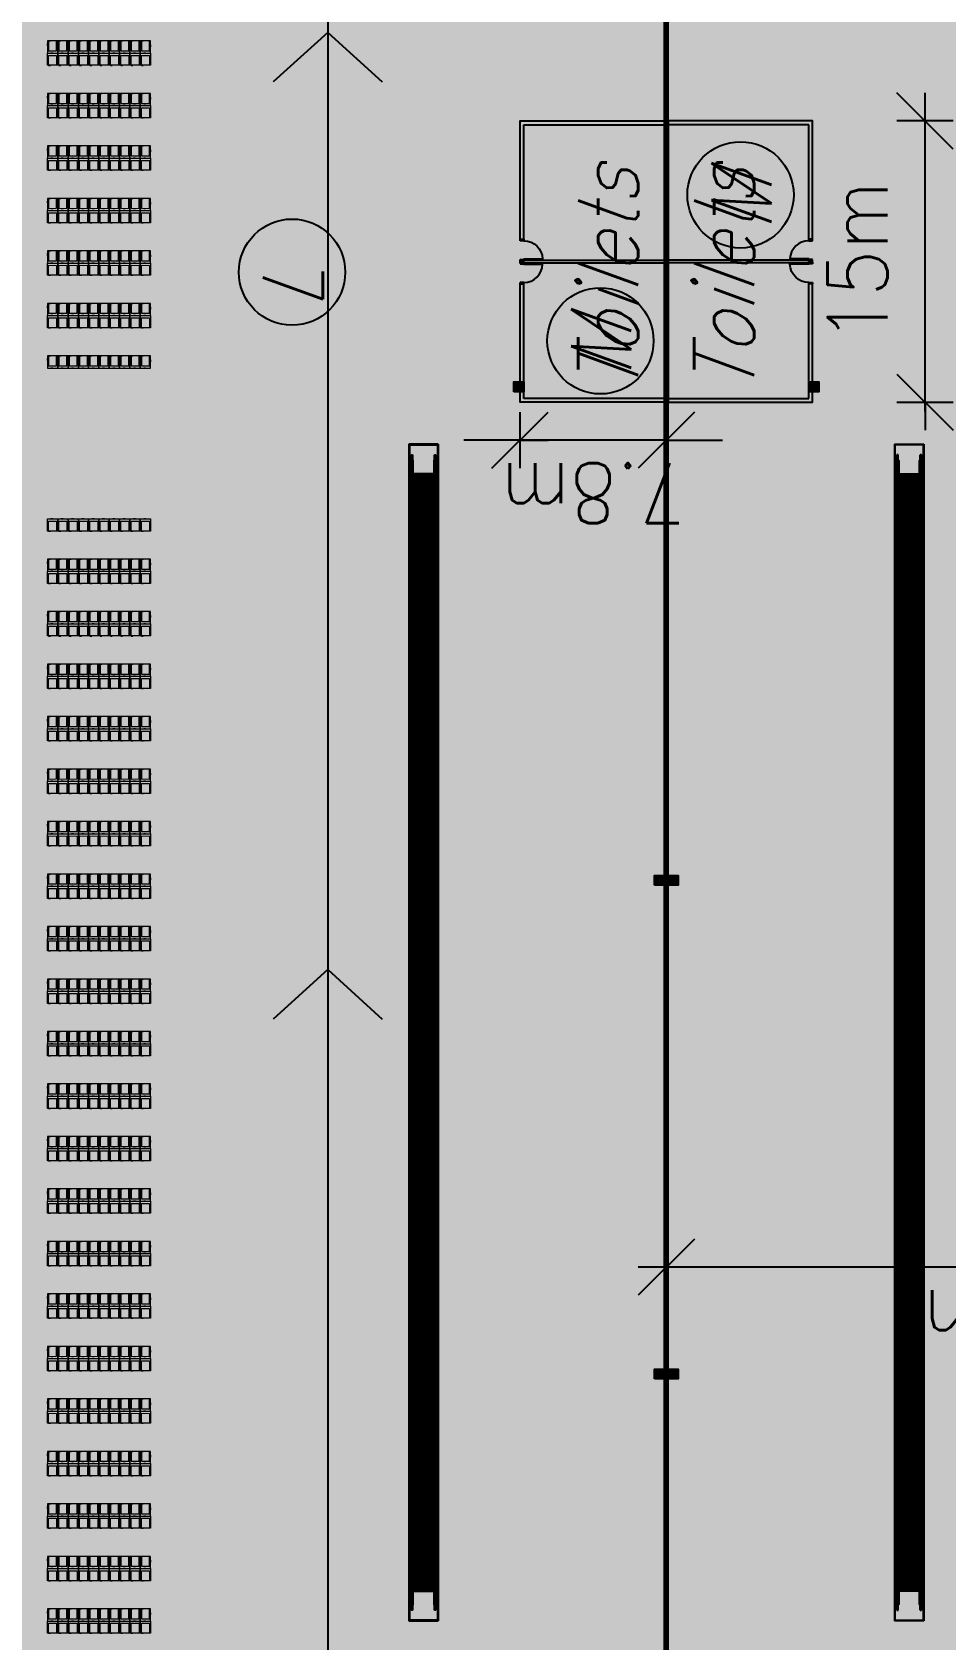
# Model space of a CAD drawing. Header units: millimetres. Extents: x -1 to 12300, y -1929 to 2470.
# Drawn here: x 7202.6 to 7251.3, y -1119.5 to -1033.8 of the extents above; entities that cross this region are included whole.
import ezdxf

# ---------------------------------------------------------------- set-up
doc = ezdxf.new("R2010")
doc.units = ezdxf.units.MM
doc.linetypes.add('DGN Style 1', pattern=[0.6, 0, -0.6])
doc.layers.get('0').update_dxf_attribs({"color": 250})
for name, color, linetype in [('01C', 250, 'Continuous'), ('01cotes', 200, 'Continuous'), ('01TXT', 250, 'Continuous'), ('01TXTINCENDIext', 7, 'Continuous'), ('01TXTmaterial', 31, 'Continuous'), ('_coberta', 7, 'Continuous'), ('espais terminal', 9, 'Continuous'), ('fluxes', 9, 'Continuous')]:
    doc.layers.add(name, color=color, linetype=linetype)
doc.layers.add('_AUXILIAR', color=135, linetype='Continuous', plot=False)
doc.layers.add('TR-AUX-OFICINES', color=9, linetype='Continuous', plot=False)
doc.styles.add('_FERROS', font='romans.shx', dxfattribs={"width": 0.9})
doc.styles.add('_PEGATINES', font='romans.shx', dxfattribs={"width": 0.9, "oblique": 20})
doc.dimstyles.new('_100PS1500', dxfattribs={"dimtxt": 3.2, "dimasz": 3, "dimexe": 0.18, "dimexo": 0.0625, "dimgap": 2, "dimtad": 1, "dimrnd": 0.01, "dimzin": 12, "dimdsep": 46, "dimtxsty": '_FERROS', "dimblk": 'OBLIQUE', "dimcen": 0.09, "dimdle": 0.5, "dimse1": 1, "dimse2": 1, "dimclrt": 7, "dimadec": 0, "dimazin": 0, "dimtfac": 1, "dimtix": 1, "dimtmove": 2, "dimatfit": 3, "dimldrblk": 'OBLIQUE', "dimfxl": 1, "dimtvp": 0.882353, "dimtolj": 1, "dimtzin": 0, "dimarcsym": 0})
pattern_1 = [(90, (18.704966, 37.508332), (-0.01, 6e-19), [])]

# ---------------------------------------------------------------- blocks, each defined once
blk = doc.blocks.new('A$C365033A8')
at = {"linetype": 'Continuous', "lineweight": 0, "flags": 128}
blk.add_lwpolyline([(0.769, 0.167), (0.628, 0.698), (0, 0.532), (0.141, 0)], close=True, dxfattribs=at)
at = {"linetype": 'DGN Style 1', "lineweight": 0, "flags": 128}
blk.add_lwpolyline([(0.644, 0.64), (0.754, 0.225), (0.769, 0.167), (0.141, 0), (0, 0.532), (0.628, 0.698)], close=True, dxfattribs=at)
at = {"linetype": 'Continuous', "lineweight": 0, "flags": 128}
blk.add_lwpolyline([(0.644, 0.64), (0.131, 0.504), (0.242, 0.089), (0.754, 0.225)], dxfattribs=at)
blk = doc.blocks.new('CADIRES')
at = {"layer": '01C', "xscale": -1, "rotation": 104.8649578604252}
for p in [(0.514, 2.936), (1.064, 2.936), (1.614, 2.936), (2.164, 2.936), (2.714, 2.936), (3.264, 2.936), (3.814, 2.936), (4.364, 2.936), (4.914, 2.936), (5.464, 2.936)]:
    blk.add_blockref('A$C365033A8', p, dxfattribs=at)
at = {"layer": '01C', "rotation": 75.13504216545468}
for p in [(0.514, -0.136), (1.064, -0.136), (1.614, -0.136), (2.164, -0.136), (2.714, -0.136), (3.264, -0.136), (3.814, -0.136), (4.364, -0.136), (4.914, -0.136), (5.464, -0.136)]:
    blk.add_blockref('A$C365033A8', p, dxfattribs=at)
blk = doc.blocks.new('*U29')
at = {"layer": '01C'}
blk.add_blockref('CADIRES', (-2.75, -1.4), dxfattribs=at)
blk = doc.blocks.new('*U30')
at = {"layer": '01C', "color": 0, "linetype": 'ByBlock', "lineweight": -2, "transparency": 16777216}
for p in [(0, 61.6), (0, 58.8), (0, 56), (0, 53.2), (0, 50.4), (0, 47.6), (0, 44.8), (0, 42), (0, 39.2), (0, 36.4), (0, 33.6), (0, 30.8), (0, 28), (0, 25.2), (0, 22.4), (0, 19.6), (0, 16.8), (0, 14), (0, 11.2), (0, 8.4), (0, 5.6), (0, 2.8), (0, 0)]:
    blk.add_blockref('*U29', p, dxfattribs=at)
blk = doc.blocks.new('*U40')
at = {"layer": '01C'}
blk.add_blockref('CADIRES', (-2.75, -1.4), dxfattribs=at)
blk = doc.blocks.new('*U39')
at = {"layer": '01C', "color": 0, "linetype": 'ByBlock', "lineweight": -2, "transparency": 16777216}
for p in [(0, 61.6), (0, 58.8), (0, 56), (0, 53.2), (0, 50.4), (0, 47.6), (0, 44.8), (0, 42), (0, 39.2), (0, 36.4), (0, 33.6), (0, 30.8), (0, 28), (0, 25.2), (0, 22.4), (0, 19.6), (0, 16.8), (0, 14), (0, 11.2), (0, 8.4), (0, 5.6), (0, 2.8), (0, 0)]:
    blk.add_blockref('*U40', p, dxfattribs=at)
blk = doc.blocks.new('CINTA')
at = {"layer": '01C', "linetype": 'Continuous'}
h = blk.add_hatch(dxfattribs=at)
h.set_pattern_fill('USER', color=256, scale=0.01, angle=90, pattern_type=0)
h.set_pattern_definition(pattern_1)
h.paths.add_polyline_path([(0.124, 0.575), (0.124, 62.2), (0.199, 62.2), (0.199, 0.575)])
h = blk.add_hatch(dxfattribs=at)
h.set_pattern_fill('USER', color=256, scale=0.01, angle=90, pattern_type=0)
h.set_pattern_definition(pattern_1)
h.paths.add_polyline_path([(1.366, 0.575), (1.366, 62.2), (1.441, 62.2), (1.441, 0.575)])
h = blk.add_hatch(dxfattribs=at)
h.set_pattern_fill('USER', color=256, scale=0.05, angle=90, pattern_type=0)
h.set_pattern_definition([(90, (28.7643, 81.89081), (-0.05, 3e-18), [])])
h.paths.add_polyline_path([(0.232, 61.197), (0.232, 1.578), (1.332, 1.578), (1.332, 61.197)])
h.paths.add_polyline_path([(0.79, 59.203), (0.792, 59.254), (0.779, 59.265), (0.775, 59.204)], flags=16)
h.paths.add_polyline_path([(0.779, 57.604), (0.79, 57.612), (0.799, 57.611), (0.789, 57.582)], flags=16)
for p, q in [((0, 62.775), (0, 0)), ((0.03, 62.775), (0, 62.775)), ((1.565, 62.775), (0.03, 62.775)), ((0.03, 62.745), (0.03, 0.03)), ((0.03, 62.745), (1.535, 62.745)), ((1.535, 62.745), (1.535, 0.03)), ((1.565, 62.775), (1.565, 0)), ((0.03, 61.867), (0.033, 61.891)), ((0.124, 61.867), (0.03, 61.867)), ((0.124, 62.2), (0.199, 62.2)), ((0.124, 0.575), (0.124, 62.2)), ((0.199, 62.2), (0.199, 0.575)), ((0.232, 61.867), (0.199, 61.867)), ((0.231, 61.886), (0.231, 61.898)), ((0.232, 61.867), (0.231, 61.886)), ((0.232, 61.197), (0.232, 61.867)), ((1.334, 61.898), (1.332, 61.867)), ((1.332, 61.867), (1.332, 61.197)), ((1.366, 61.867), (1.332, 61.867)), ((1.366, 62.2), (1.441, 62.2)), ((1.366, 0.575), (1.366, 62.2)), ((1.441, 0.575), (1.441, 62.2)), ((1.535, 61.867), (1.441, 61.867)), ((1.532, 61.891), (1.535, 61.867)), ((0.03, 61.307), (0.124, 61.307)), ((0.199, 61.307), (0.232, 61.307)), ((1.332, 61.197), (0.232, 61.197)), ((0.232, 57.01), (0.232, 61.197)), ((1.332, 61.307), (1.366, 61.307)), ((1.332, 61.197), (1.332, 56.771)), ((1.535, 61.307), (1.441, 61.307)), ((0.232, 6.004), (0.232, 57.01)), ((1.332, 56.771), (1.332, 5.765)), ((0.232, 1.578), (0.232, 6.004)), ((1.332, 5.765), (1.332, 1.578)), ((0.03, 1.473), (0.124, 1.473)), ((0.033, 0.884), (0.03, 0.908)), ((0.03, 0.908), (0.124, 0.908)), ((0.199, 1.473), (0.232, 1.473)), ((0.199, 0.908), (0.232, 0.908)), ((0.231, 0.89), (0.232, 0.908)), ((0.231, 0.877), (0.231, 0.89)), ((0.232, 1.578), (1.332, 1.578)), ((0.232, 0.908), (0.232, 1.578)), ((1.332, 1.578), (1.332, 0.908)), ((1.366, 1.473), (1.332, 1.473)), ((1.332, 0.908), (1.366, 0.908)), ((1.332, 0.908), (1.334, 0.877)), ((1.441, 1.473), (1.535, 1.473)), ((1.441, 0.908), (1.535, 0.908)), ((1.535, 0.908), (1.532, 0.884)), ((0, 0), (0.03, 0)), ((1.535, 0.03), (0.03, 0.03)), ((0.03, 0), (1.565, 0)), ((0.199, 0.575), (0.124, 0.575)), ((1.441, 0.575), (1.366, 0.575))]:
    blk.add_line(p, q, dxfattribs=at)
for centre, radius, start, end in [((0.051, 61.889), 0.0175, 109.48491, 173.41569), ((0.176, 61.509), 0.417, 97.1878, 108.3507), ((0.108, 61.499), 0.428, 74.96546, 77.65538), ((0.214, 61.895), 0.0175, 8.72672, 73.43825), ((1.351, 61.895), 0.0175, 106.56175, 171.27328), ((1.457, 61.499), 0.428, 102.34462, 105.03454), ((1.389, 61.509), 0.417, 71.6493, 82.8122), ((1.514, 61.889), 0.0175, 6.58431, 70.51509), ((0.051, 0.886), 0.0175, 186.58431, 250.51509), ((0.176, 1.266), 0.417, 251.6493, 262.8122), ((0.108, 1.276), 0.428, 282.34462, 285.03454), ((0.214, 0.88), 0.0175, 286.56175, 351.27328), ((1.351, 0.88), 0.0175, 188.72672, 253.43825), ((1.457, 1.276), 0.428, 254.96546, 257.65538), ((1.389, 1.266), 0.417, 277.1878, 288.3507), ((1.514, 0.886), 0.0175, 289.48491, 353.41569)]:
    blk.add_arc(centre, radius, start, end, dxfattribs=at)
blk = doc.blocks.new('_Oblique')
for p, q in [((0, -0.5), (0, 0.5)), ((0, 0), (0.5, 0))]:
    blk.add_line(p, q)
at = {"layer": '01C', "color": 7, "linetype": 'ByBlock', "lineweight": -2}
blk.add_line((-0.5, -0.5), (0.5, 0.5), dxfattribs=at)
blk = doc.blocks.new('*D95')
at = {"layer": '01cotes', "color": 0, "lineweight": -2, "transparency": 16777216}
blk.add_line((7250.188, -1054.007), (7250.188, -1038.007), dxfattribs=at)
at = {"layer": 'DEFPOINTS', "color": 0, "transparency": 16777216}
for p in [(7250.188, -1038.507), (7250.188, -1038.507), (7250.188, -1053.507)]:
    blk.add_point(p, dxfattribs=at)
at = {"layer": '01cotes', "color": 0, "lineweight": -2, "transparency": 16777216, "xscale": 3, "yscale": 3, "zscale": 3}
for p, rotation in [((7250.188, -1038.507), 90), ((7250.188, -1053.507), 270)]:
    blk.add_blockref('_Oblique', p, dxfattribs=dict(at, rotation=rotation))
at = {"layer": '01cotes', "color": 7, "transparency": 16777216, "insert": (7246.588, -1046.007), "char_height": 3.2, "attachment_point": 5, "rotation": 90, "style": '_FERROS'}
blk.add_mtext('\\A1;15m', dxfattribs=at)
blk = doc.blocks.new('*D96')
at = {"layer": '01cotes', "color": 0, "lineweight": -2, "transparency": 16777216}
for p, q in [((7228.595, -1055.536), (7225.595, -1055.536)), ((7236.39, -1055.536), (7228.595, -1055.536)), ((7236.39, -1055.536), (7239.39, -1055.536))]:
    blk.add_line(p, q, dxfattribs=at)
at = {"layer": 'DEFPOINTS', "color": 0, "transparency": 16777216}
for p in [(7228.595, -1055.536), (7228.595, -1055.536), (7236.39, -1055.536)]:
    blk.add_point(p, dxfattribs=at)
at = {"layer": '01cotes', "color": 0, "lineweight": -2, "transparency": 16777216, "xscale": 3, "yscale": 3, "zscale": 3}
blk.add_blockref('_Oblique', (7228.595, -1055.536), dxfattribs=at)
at = {"layer": '01cotes', "color": 0, "lineweight": -2, "transparency": 16777216, "xscale": 3, "yscale": 3, "zscale": 3, "rotation": 180}
blk.add_blockref('_Oblique', (7236.39, -1055.536), dxfattribs=at)
at = {"layer": '01cotes', "color": 7, "transparency": 16777216, "insert": (7232.493, -1058.36), "char_height": 3.2, "attachment_point": 5, "rotation": 180, "style": '_FERROS'}
blk.add_mtext('\\A1;7.8m', dxfattribs=at)
blk = doc.blocks.new('Porta')
at = {"layer": '01C'}
for p, q in [((0, 1.075), (0, 1)), ((0.2, 1.075), (0, 1.075)), ((0, 1), (0.2, 1)), ((0.2, 1), (0.2, 1.075)), ((0, 0.033), (-1, 0.033)), ((-1, 0.033), (-1, 0)), ((-1, 0), (0, 0)), ((0, 0), (0, 0.033)), ((0, 0), (0, -0.075)), ((0.2, 0), (0, 0)), ((0.2, -0.075), (0.2, 0)), ((0, -0.075), (0.2, -0.075))]:
    blk.add_line(p, q, dxfattribs=at)
blk.add_arc((0, -0.001), 1.001, 90.02186, 178.08082, dxfattribs=at)
blk = doc.blocks.new('A$C3C027024')
at = {"layer": '01C', "xscale": -1, "rotation": 269.9999888699887}
blk.add_blockref('Porta', (0.113, -0.2), dxfattribs=at)
at = {"layer": '01C', "rotation": 89.99998887030172}
blk.add_blockref('Porta', (-0.113, -0.2), dxfattribs=at)
blk = doc.blocks.new('A$C527012DD')
at = {"layer": '01C'}
for p, q in [((0.2, 8.613), (0.2, 14.8)), ((0.2, 14.8), (7.695, 14.8)), ((0.2, 7.425), (0.2, 7.575)), ((0.2, 7.575), (7.695, 7.575)), ((0.2, 7.425), (7.695, 7.425)), ((0.2, 0.2), (0.2, 6.388)), ((7.695, 0.2), (0.2, 0.2))]:
    blk.add_line(p, q, dxfattribs=at)
for points in [[(0, 8.613), (0, 15), (7.895, 15), (7.895, 0), (0, 0), (0, 6.388)], [(0, 7.425), (0, 7.575)]]:
    blk.add_lwpolyline(points, dxfattribs=at)
at = {"layer": '_coberta', "rotation": 90}
blk.add_blockref('A$C3C027024', (0, 7.5), dxfattribs=at)
blk = doc.blocks.new('A$C1FC95221')
at = {"layer": '01C'}
for p, q in [((-7.595, 8.613), (-7.595, 14.8)), ((-7.595, 14.8), (-0.1, 14.8)), ((-7.595, 7.425), (-7.595, 7.575)), ((-7.595, 7.575), (-0.1, 7.575)), ((-7.595, 7.425), (-0.1, 7.425)), ((-7.595, 0.2), (-7.595, 6.388)), ((-0.1, 0.2), (-7.595, 0.2))]:
    blk.add_line(p, q, dxfattribs=at)
for points in [[(-7.795, 8.613), (-7.795, 15), (0.1, 15), (0.1, 0), (-7.795, 0), (-7.795, 6.388)], [(-7.795, 7.425), (-7.795, 7.575)]]:
    blk.add_lwpolyline(points, dxfattribs=at)
at = {"layer": '_coberta', "xscale": -1}
blk.add_blockref('A$C527012DD', (7.795, 0), dxfattribs=at)
at = {"layer": '_coberta', "rotation": 90}
blk.add_blockref('A$C3C027024', (-7.795, 7.5), dxfattribs=at)
at = {"layer": '01TXT', "style": '_PEGATINES', "oblique": 20, "width": 0.9}
for p in [(-1.494, 0.454), (4.694, 0.454)]:
    blk.add_text('Toilets', height=3.2, rotation=90, dxfattribs=at).set_placement(p)
blk = doc.blocks.new('*D211')
at = {"layer": '01cotes', "color": 0, "lineweight": -2, "transparency": 16777216}
blk.add_line((7272.89, -1099.655), (7235.89, -1099.655), dxfattribs=at)
at = {"layer": 'DEFPOINTS', "color": 0, "transparency": 16777216}
for p in [(7236.39, -1099.655), (7236.39, -1099.655), (7272.39, -1099.655)]:
    blk.add_point(p, dxfattribs=at)
at = {"layer": '01cotes', "color": 0, "lineweight": -2, "transparency": 16777216, "xscale": 3, "yscale": 3, "zscale": 3, "rotation": 180}
blk.add_blockref('_Oblique', (7236.39, -1099.655), dxfattribs=at)
at = {"layer": '01cotes', "color": 0, "lineweight": -2, "transparency": 16777216, "xscale": 3, "yscale": 3, "zscale": 3}
blk.add_blockref('_Oblique', (7272.39, -1099.655), dxfattribs=at)
at = {"layer": '01cotes', "color": 7, "transparency": 16777216, "insert": (7254.39, -1102.478), "char_height": 3.2, "attachment_point": 5, "rotation": 180, "style": '_FERROS'}
blk.add_mtext('\\A1;36m', dxfattribs=at)
blk = doc.blocks.new('A$C39DC0D00')
at = {"layer": '01TXTINCENDIext'}
h = blk.add_hatch(color=7, dxfattribs=at)
h.dxf.hatch_style = 1
h.paths.add_polyline_path([(0.527, 0.537), (0, 0.537), (0, 0), (0.527, 0)])
h.paths.add_polyline_path([(0.51, 0.505), (0.51, 0.031, -0.414214), (0.496, 0.017), (0.031, 0.017, -0.414214), (0.017, 0.031), (0.017, 0.505, -0.414214), (0.031, 0.52), (0.496, 0.52, -0.414214)], flags=16)
h.paths.add_polyline_path([(0.355, 0.446), (0.339, 0.444), (0.335, 0.447), (0.331, 0.45), (0.324, 0.449), (0.316, 0.446), (0.311, 0.449), (0.31, 0.452), (0.292, 0.454), (0.275, 0.453), (0.271, 0.452), (0.271, 0.447), (0.268, 0.446), (0.268, 0.442), (0.275, 0.439), (0.277, 0.428), (0.284, 0.418, -0.120407), (0.329, 0.397, -0.22624), (0.334, 0.387), (0.334, 0.051, -0.414214), (0.32, 0.037), (0.207, 0.037, -0.414214), (0.192, 0.051), (0.192, 0.079), (0.169, 0.079), (0.166, 0.082), (0.166, 0.1), (0.172, 0.103), (0.172, 0.112), (0.17, 0.115), (0.17, 0.136), (0.172, 0.137), (0.172, 0.143), (0.167, 0.169), (0.16, 0.187), (0.141, 0.237), (0.128, 0.271), (0.121, 0.29), (0.116, 0.312), (0.112, 0.331), (0.112, 0.352), (0.115, 0.376), (0.118, 0.387), (0.126, 0.402), (0.137, 0.417), (0.148, 0.426), (0.163, 0.435), (0.178, 0.443), (0.197, 0.45), (0.218, 0.456), (0.236, 0.457), (0.248, 0.457), (0.248, 0.464), (0.277, 0.482), (0.308, 0.493), (0.331, 0.499), (0.333, 0.493), (0.324, 0.491), (0.286, 0.472), (0.283, 0.465), (0.293, 0.465), (0.311, 0.463), (0.328, 0.46), (0.348, 0.454), (0.353, 0.449)], flags=0)
h.paths.add_polyline_path([(0.252, 0.444), (0.252, 0.442), (0.249, 0.442), (0.246, 0.439), (0.246, 0.428), (0.238, 0.418, 0.110621), (0.197, 0.397, 0.22624), (0.192, 0.387), (0.192, 0.099), (0.188, 0.099), (0.185, 0.105), (0.185, 0.113), (0.187, 0.115), (0.187, 0.136), (0.185, 0.137), (0.184, 0.153), (0.181, 0.172), (0.172, 0.196), (0.16, 0.226), (0.144, 0.266), (0.131, 0.302), (0.125, 0.328), (0.125, 0.353), (0.127, 0.37), (0.133, 0.388), (0.144, 0.406), (0.162, 0.421), (0.182, 0.432), (0.205, 0.441), (0.219, 0.444)], flags=0)
h = blk.add_hatch(color=10, dxfattribs=at)
h.paths.add_polyline_path([(0.51, 0.505, 0.414214), (0.496, 0.52), (0.031, 0.52, 0.414214), (0.017, 0.505), (0.017, 0.031, 0.414214), (0.031, 0.017), (0.496, 0.017, 0.414214), (0.51, 0.031)])
h.paths.add_polyline_path([(0.116, 0.312), (0.112, 0.331), (0.112, 0.352), (0.115, 0.376), (0.118, 0.387), (0.126, 0.402), (0.137, 0.417), (0.148, 0.426), (0.163, 0.435), (0.178, 0.443), (0.197, 0.45), (0.218, 0.456), (0.236, 0.457), (0.248, 0.457), (0.248, 0.464), (0.277, 0.482), (0.308, 0.493), (0.331, 0.499), (0.333, 0.493), (0.324, 0.491), (0.286, 0.472), (0.283, 0.465), (0.293, 0.465), (0.311, 0.463), (0.328, 0.46), (0.348, 0.454), (0.353, 0.449), (0.355, 0.446), (0.339, 0.444), (0.335, 0.447), (0.331, 0.45), (0.324, 0.449), (0.316, 0.446), (0.311, 0.449), (0.31, 0.452), (0.292, 0.454), (0.275, 0.453), (0.271, 0.452), (0.271, 0.447), (0.268, 0.446), (0.268, 0.442), (0.275, 0.439), (0.277, 0.428), (0.284, 0.418, -0.120407), (0.329, 0.397, -0.22624), (0.334, 0.387), (0.334, 0.051, -0.414214), (0.32, 0.037), (0.207, 0.037, -0.414214), (0.192, 0.051), (0.192, 0.079), (0.169, 0.079), (0.166, 0.082), (0.166, 0.1), (0.172, 0.103), (0.172, 0.112), (0.17, 0.115), (0.17, 0.136), (0.172, 0.137), (0.172, 0.143), (0.167, 0.169), (0.16, 0.187), (0.141, 0.237), (0.128, 0.271), (0.121, 0.29)], flags=16)
h.paths.add_polyline_path([(0.125, 0.328), (0.125, 0.353), (0.127, 0.37), (0.133, 0.388), (0.144, 0.406), (0.162, 0.421), (0.182, 0.432), (0.205, 0.441), (0.219, 0.444), (0.252, 0.444), (0.252, 0.442), (0.249, 0.442), (0.246, 0.439), (0.246, 0.428), (0.238, 0.418, 0.110621), (0.197, 0.397, 0.22624), (0.192, 0.387), (0.192, 0.099), (0.188, 0.099), (0.185, 0.105), (0.185, 0.113), (0.187, 0.115), (0.187, 0.136), (0.185, 0.137), (0.184, 0.153), (0.181, 0.172), (0.172, 0.196), (0.16, 0.226), (0.144, 0.266), (0.131, 0.302)], flags=0)
h.paths.add_polyline_path([(0.192, 0.387, -0.22624), (0.197, 0.397, -0.110621), (0.238, 0.418), (0.246, 0.428), (0.246, 0.439), (0.249, 0.442), (0.252, 0.442), (0.252, 0.444), (0.219, 0.444), (0.205, 0.441), (0.182, 0.432), (0.162, 0.421), (0.144, 0.406), (0.133, 0.388), (0.127, 0.37), (0.125, 0.353), (0.125, 0.328), (0.131, 0.302), (0.144, 0.266), (0.16, 0.226), (0.172, 0.196), (0.181, 0.172), (0.184, 0.153), (0.185, 0.137), (0.187, 0.136), (0.187, 0.115), (0.185, 0.113), (0.185, 0.105), (0.188, 0.099), (0.192, 0.099)], flags=0)
h = blk.add_hatch(color=255, dxfattribs=at)
h.paths.add_polyline_path([(0.334, 0.387, 0.22624), (0.329, 0.397, 0.120407), (0.284, 0.418), (0.277, 0.428), (0.275, 0.439), (0.268, 0.442), (0.268, 0.446), (0.271, 0.447), (0.271, 0.452), (0.275, 0.453), (0.292, 0.454), (0.31, 0.452), (0.311, 0.449), (0.316, 0.446), (0.324, 0.449), (0.331, 0.45), (0.335, 0.447), (0.339, 0.444), (0.355, 0.446), (0.353, 0.449), (0.348, 0.454), (0.328, 0.46), (0.311, 0.463), (0.293, 0.465), (0.283, 0.465), (0.286, 0.472), (0.324, 0.491), (0.333, 0.493), (0.331, 0.499), (0.308, 0.493), (0.277, 0.482), (0.248, 0.464), (0.248, 0.457), (0.236, 0.457), (0.218, 0.456), (0.197, 0.45), (0.178, 0.443), (0.163, 0.435), (0.148, 0.426), (0.137, 0.417), (0.126, 0.402), (0.118, 0.387), (0.115, 0.376), (0.112, 0.352), (0.112, 0.331), (0.116, 0.312), (0.121, 0.29), (0.128, 0.271), (0.141, 0.237), (0.16, 0.187), (0.167, 0.169), (0.172, 0.143), (0.172, 0.137), (0.17, 0.136), (0.17, 0.115), (0.172, 0.112), (0.172, 0.103), (0.166, 0.1), (0.166, 0.082), (0.169, 0.079), (0.192, 0.079), (0.192, 0.051, 0.414214), (0.207, 0.037), (0.32, 0.037, 0.414214), (0.334, 0.051)])
h.paths.add_polyline_path([(0.192, 0.099), (0.188, 0.099), (0.185, 0.105), (0.185, 0.113), (0.187, 0.115), (0.187, 0.136), (0.185, 0.137), (0.184, 0.153), (0.181, 0.172), (0.172, 0.196), (0.16, 0.226), (0.144, 0.266), (0.131, 0.302), (0.125, 0.328), (0.125, 0.353), (0.127, 0.37), (0.133, 0.388), (0.144, 0.406), (0.162, 0.421), (0.182, 0.432), (0.205, 0.441), (0.219, 0.444), (0.252, 0.444), (0.252, 0.442), (0.249, 0.442), (0.246, 0.439), (0.246, 0.428), (0.238, 0.418, 0.110621), (0.197, 0.397, 0.22624), (0.192, 0.387)], flags=16)
blk.add_hatch(color=10, dxfattribs=at).paths.add_polyline_path([(0.192, 0.387, -0.22624), (0.197, 0.397, -0.110621), (0.238, 0.418), (0.246, 0.428), (0.246, 0.439), (0.249, 0.442), (0.252, 0.442), (0.252, 0.444), (0.219, 0.444), (0.205, 0.441), (0.182, 0.432), (0.162, 0.421), (0.144, 0.406), (0.133, 0.388), (0.127, 0.37), (0.125, 0.353), (0.125, 0.328), (0.131, 0.302), (0.144, 0.266), (0.16, 0.226), (0.172, 0.196), (0.181, 0.172), (0.184, 0.153), (0.185, 0.137), (0.187, 0.136), (0.187, 0.115), (0.185, 0.113), (0.185, 0.105), (0.188, 0.099), (0.192, 0.099)])
at = {"layer": '01TXTINCENDIext', "color": 255}
for p, q in [((0.017, 0.031), (0.017, 0.505)), ((0.031, 0.52), (0.496, 0.52)), ((0.496, 0.017), (0.031, 0.017)), ((0.51, 0.505), (0.51, 0.031))]:
    blk.add_line(p, q, dxfattribs=at)
at = {"layer": '01TXTINCENDIext', "color": 7}
blk.add_lwpolyline([(0, 0.537), (0.527, 0.537), (0.527, 0), (0, 0)], close=True, dxfattribs=at)
at = {"layer": '01TXTINCENDIext', "color": 255}
for points in [[(0.284, 0.418), (0.277, 0.428), (0.275, 0.439), (0.268, 0.442), (0.268, 0.446), (0.271, 0.447), (0.271, 0.452), (0.275, 0.453), (0.292, 0.454), (0.31, 0.452), (0.311, 0.449), (0.316, 0.446), (0.324, 0.449), (0.331, 0.45), (0.335, 0.447), (0.339, 0.444), (0.355, 0.446), (0.353, 0.449), (0.348, 0.454), (0.328, 0.46), (0.311, 0.463), (0.293, 0.465), (0.283, 0.465), (0.286, 0.472), (0.324, 0.491), (0.333, 0.493), (0.331, 0.499), (0.308, 0.493), (0.277, 0.482), (0.248, 0.464), (0.248, 0.457), (0.236, 0.457), (0.218, 0.456), (0.197, 0.45), (0.178, 0.443), (0.163, 0.435), (0.148, 0.426), (0.137, 0.417), (0.126, 0.402), (0.118, 0.387), (0.115, 0.376), (0.112, 0.352), (0.112, 0.331), (0.116, 0.312), (0.121, 0.29), (0.128, 0.271), (0.141, 0.237), (0.16, 0.187), (0.167, 0.169), (0.172, 0.143), (0.172, 0.137), (0.17, 0.136), (0.17, 0.115), (0.172, 0.112), (0.172, 0.103), (0.166, 0.1), (0.166, 0.082), (0.169, 0.079), (0.192, 0.079)], [(0.192, 0.099), (0.188, 0.099), (0.185, 0.105), (0.185, 0.113), (0.187, 0.115), (0.187, 0.136), (0.185, 0.137), (0.184, 0.153), (0.181, 0.172), (0.172, 0.196), (0.16, 0.226), (0.144, 0.266), (0.131, 0.302), (0.125, 0.328), (0.125, 0.353), (0.127, 0.37), (0.133, 0.388), (0.144, 0.406), (0.162, 0.421), (0.182, 0.432), (0.205, 0.441), (0.219, 0.444), (0.252, 0.444), (0.252, 0.442), (0.249, 0.442), (0.246, 0.439), (0.246, 0.428), (0.238, 0.418)], [(0.192, 0.387), (0.192, 0.099)]]:
    blk.add_lwpolyline(points, dxfattribs=at)
blk.add_lwpolyline([(0.192, 0.079), (0.192, 0.051, 0.414214), (0.207, 0.037), (0.32, 0.037, 0.414214), (0.334, 0.051), (0.334, 0.387)], format="xyb", dxfattribs=at)
for centre, radius, start, end in [((0.031, 0.505), 0.0144, 90, 180), ((0.031, 0.031), 0.0144, 180, 270), ((0.205, 0.387), 0.0128, 129.00802, 180), ((0.263, 0.315), 0.105, 103.75823, 129.00802), ((0.263, 0.315), 0.105, 50.99198, 78.4551), ((0.321, 0.387), 0.0128, 0, 50.99198), ((0.496, 0.505), 0.0144, 0, 90), ((0.496, 0.031), 0.0144, 270, 0)]:
    blk.add_arc(centre, radius, start, end, dxfattribs=at)

msp = doc.modelspace()

# ---------------------------------------------------------------- hatches: boundary and pattern name
at = {"layer": 'espais terminal'}
h = msp.add_hatch(color=170, dxfattribs=at)
h.dxf.hatch_style = 1
h.paths.add_polyline_path([(7193.187, -592.245, 0.222843), (7198.549, -630.253), (7176.03, -630.253), (7182.156, -650.371, 0.552606), (7185.463, -724.613), (7200.19, -724.613), (7200.19, -1151.831), (7236.39, -1151.831), (7236.39, -451.773)])
h = msp.add_hatch(color=94, dxfattribs=at)
h.dxf.hatch_style = 1
h.paths.add_polyline_path([(7236.39, -451.773), (7236.39, -1161.831), (7272.59, -1161.831), (7272.59, -1161.631), (7272.59, -724.613), (7287.317, -724.613, 0.552606), (7290.624, -650.371), (7296.75, -630.253), (7274.231, -630.253, 0.222843), (7279.593, -592.245)])

# ---------------------------------------------------------------- linework, layer by layer
at = {"layer": '01C'}
for p, q in [((7236.29, -1161.831), (7236.29, -452.778)), ((7236.39, -452.453), (7236.39, -1161.831)), ((7236.49, -1161.831), (7236.49, -452.778))]:
    msp.add_line(p, q, dxfattribs=at)
at = {"layer": '01TXTmaterial'}
for centre in [(7240.349, -1042.449), (7216.436, -1046.571), (7232.879, -1050.237)]:
    msp.add_circle(centre, 2.834, dxfattribs=at)
at = {"layer": '_AUXILIAR'}
msp.add_xline((7236.39, -1156.362), (0, 1), dxfattribs=at)
msp.add_xline((7236.39, -1156.362), (0, 1), dxfattribs=at)
at = {"layer": 'fluxes', "color": 166}
for p, q in [((7218.34, -823.688), (7218.34, -1161.831)), ((7218.34, -1033.779), (7215.437, -1036.416)), ((7218.34, -1033.779), (7221.243, -1036.416)), ((7218.34, -1083.779), (7215.437, -1086.416)), ((7218.34, -1083.779), (7221.243, -1086.416))]:
    msp.add_line(p, q, dxfattribs=at)
at = {"layer": 'TR-AUX-OFICINES'}
for points in [[(7200.19, -1151.831), (7236.39, -1151.831), (7236.39, -451.773), (7193.187, -592.245, 0.222843), (7198.549, -630.253), (7176.03, -630.253), (7182.156, -650.371, 0.552606), (7185.463, -724.613), (7200.19, -724.613), (7200.19, -1151.831)], [(7272.59, -1161.831), (7236.39, -1161.831), (7236.39, -451.773), (7279.593, -592.245, -0.222843), (7274.231, -630.253), (7296.75, -630.253), (7290.624, -650.371, -0.552606), (7287.317, -724.613), (7272.59, -724.613), (7272.59, -1161.831)]]:
    msp.add_lwpolyline(points, format="xyb", dxfattribs=at)

# ---------------------------------------------------------------- block references
at = {"layer": '01C'}
for name, p in [('*U30', (7206.14, -1050.287)), ('CINTA', (7222.66, -1118.52))]:
    msp.add_blockref(name, p, dxfattribs=at)
at = {"layer": '01C', "xscale": -1}
for name, p, rotation in [('CINTA', (7250.12, -1118.52), 4.274980369700643e-10), ('*U39', (7206.14, -1061.132), 180)]:
    msp.add_blockref(name, p, dxfattribs=dict(at, rotation=rotation))
at = {"layer": '01TXTINCENDIext', "rotation": 90}
for p in [(7228.79, -1052.951), (7244.527, -1052.951), (7236.29, -1079.284), (7237.027, -1079.284), (7236.29, -1105.617), (7237.027, -1105.617)]:
    msp.add_blockref('A$C39DC0D00', p, dxfattribs=at)
at = {"layer": '_coberta'}
msp.add_blockref('A$C1FC95221', (7236.39, -1053.507), dxfattribs=at)

# ---------------------------------------------------------------- texts
at = {"layer": '01TXT', "style": '_PEGATINES', "oblique": 20, "width": 0.9}
msp.add_text('Toilets', height=3.2, rotation=90, dxfattribs=at).set_placement((7241.084, -1053.053))
at = {"layer": '01TXTmaterial', "style": '_PEGATINES', "oblique": 20, "width": 0.9}
for s, p in [('M', (7241.994, -1044.385)), ('L', (7218.081, -1048.508)), ('M', (7234.524, -1052.174))]:
    msp.add_text(s, height=3.2, rotation=90, dxfattribs=at).set_placement(p)

# ---------------------------------------------------------------- dimensions: what is measured, and where the dimension line sits
at = {"layer": '01cotes'}
for base, p1, p2, angle, override, picture, middle in [((7250.188, -1038.507), (7250.188, -1053.507), (7250.188, -1038.507), 90, {"dimpost": 'm'}, '*D95', (7246.588, -1046.007)), ((7228.595201133, -1055.536301524), (7236.390201133, -1055.536301524), (7228.595201133, -1055.536301524), 180, {"dimtad": 0, "dimpost": 'm'}, '*D96', (7232.492701133, -1058.359830936)), ((7236.39, -1099.655), (7272.39, -1099.655), (7236.39, -1099.655), 180, {"dimtad": 0, "dimpost": 'm'}, '*D211', (7254.39, -1102.478))]:
    dim = msp.add_linear_dim(base=base, p1=p1, p2=p2, angle=angle, dimstyle='_100PS1500', override=override, dxfattribs=at)
    dim.commit()
    dim.dimension.update_dxf_attribs({"geometry": picture, "text_midpoint": middle})

doc.saveas('drawing.dxf')
